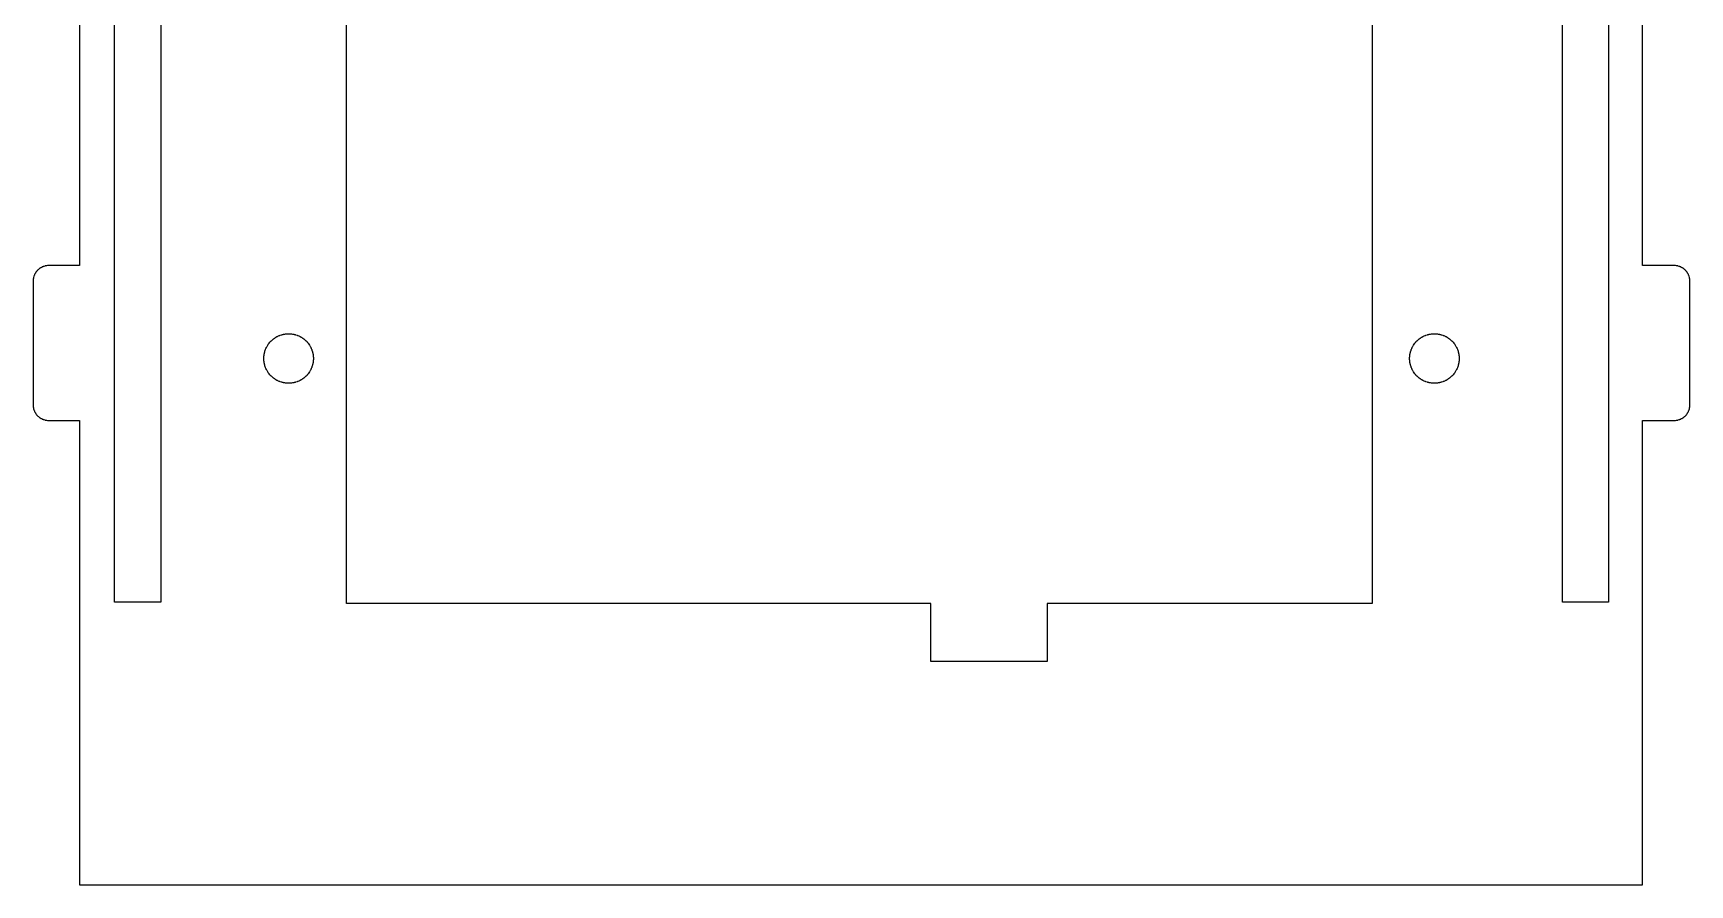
# Model space of a CAD drawing. Header units: metres. Extents: x -3 to 104, y 0 to 110.
# Drawn here: x -3 to 104, y 0 to 55 of the extents above; entities that cross this region are included whole.
import ezdxf

# ---------------------------------------------------------------- set-up
doc = ezdxf.new("R2010")
doc.units = ezdxf.units.M

msp = doc.modelspace()

# ---------------------------------------------------------------- linework, layer by layer
for p, q in [((2.25, 18.25), (2.25, 110)), ((5.25, 110), (5.25, 18.25)), ((17.2354, 18.168), (17.25, 110)), ((83.5, 110), (83.4854, 18.168)), ((95.7842, 18.25), (95.7842, 110)), ((98.75, 110.032), (98.75, 18.25)), ((0, 100), (0, 40)), ((100.95, 40), (100.95, 100)), ((-2.79883, 39.6016), (-2.80859, 39.5879)), ((-2.77734, 39.6289), (-2.79883, 39.6016)), ((-2.76562, 39.6426), (-2.77734, 39.6289)), ((-2.75488, 39.6562), (-2.76562, 39.6426)), ((-2.71973, 39.6943), (-2.75488, 39.6562)), ((-2.69434, 39.7197), (-2.71973, 39.6943)), ((-2.65625, 39.7549), (-2.69434, 39.7197)), ((-2.64258, 39.7656), (-2.65625, 39.7549)), ((-2.62891, 39.7773), (-2.64258, 39.7656)), ((-2.60156, 39.7988), (-2.62891, 39.7773)), ((-2.58789, 39.8086), (-2.60156, 39.7988)), ((-2.57324, 39.8193), (-2.58789, 39.8086)), ((-2.55957, 39.8291), (-2.57324, 39.8193)), ((-2.54492, 39.8389), (-2.55957, 39.8291)), ((-2.53027, 39.8477), (-2.54492, 39.8389)), ((-2.51465, 39.8574), (-2.53027, 39.8477)), ((-2.5, 39.8662), (-2.51465, 39.8574)), ((-2.48438, 39.875), (-2.5, 39.8662)), ((-2.46973, 39.8828), (-2.48438, 39.875)), ((-2.42285, 39.9062), (-2.46973, 39.8828)), ((-2.40625, 39.9131), (-2.42285, 39.9062)), ((-2.39062, 39.9209), (-2.40625, 39.9131)), ((-2.375, 39.9268), (-2.39062, 39.9209)), ((-2.3584, 39.9336), (-2.375, 39.9268)), ((-2.30859, 39.9512), (-2.3584, 39.9336)), ((-2.24219, 39.9707), (-2.30859, 39.9512)), ((-2.22461, 39.9746), (-2.24219, 39.9707)), ((-2.20801, 39.9785), (-2.22461, 39.9746)), ((-2.19043, 39.9814), (-2.20801, 39.9785)), ((-2.17383, 39.9844), (-2.19043, 39.9814)), ((-2.15625, 39.9873), (-2.17383, 39.9844)), ((-2.13965, 39.9902), (-2.15625, 39.9873)), ((-2.06934, 39.998), (-2.13965, 39.9902)), ((-2.05273, 39.999), (-2.06934, 39.998)), ((-2.03516, 39.999), (-2.05273, 39.999)), ((-2.01758, 40), (-2.03516, 39.999)), ((0, 40), (-2.01758, 40)), ((103.018, 40), (100.95, 40)), ((103.035, 39.999), (103.018, 40)), ((103.053, 39.999), (103.035, 39.999)), ((103.069, 39.998), (103.053, 39.999)), ((103.14, 39.9902), (103.069, 39.998)), ((103.156, 39.9873), (103.14, 39.9902)), ((103.174, 39.9844), (103.156, 39.9873)), ((103.19, 39.9814), (103.174, 39.9844)), ((103.208, 39.9785), (103.19, 39.9814)), ((103.225, 39.9746), (103.208, 39.9785)), ((103.242, 39.9707), (103.225, 39.9746)), ((103.309, 39.9512), (103.242, 39.9707)), ((103.358, 39.9336), (103.309, 39.9512)), ((103.375, 39.9268), (103.358, 39.9336)), ((103.391, 39.9209), (103.375, 39.9268)), ((103.406, 39.9131), (103.391, 39.9209)), ((103.423, 39.9062), (103.406, 39.9131)), ((103.47, 39.8828), (103.423, 39.9062)), ((103.484, 39.875), (103.47, 39.8828)), ((103.5, 39.8662), (103.484, 39.875)), ((103.515, 39.8574), (103.5, 39.8662)), ((103.53, 39.8477), (103.515, 39.8574)), ((103.545, 39.8389), (103.53, 39.8477)), ((103.56, 39.8291), (103.545, 39.8389)), ((103.573, 39.8193), (103.56, 39.8291)), ((103.588, 39.8086), (103.573, 39.8193)), ((103.602, 39.7988), (103.588, 39.8086)), ((103.629, 39.7773), (103.602, 39.7988)), ((103.643, 39.7656), (103.629, 39.7773)), ((103.656, 39.7549), (103.643, 39.7656)), ((103.694, 39.7197), (103.656, 39.7549)), ((103.72, 39.6943), (103.694, 39.7197)), ((103.755, 39.6562), (103.72, 39.6943)), ((103.766, 39.6426), (103.755, 39.6562)), ((103.777, 39.6289), (103.766, 39.6426)), ((103.799, 39.6016), (103.777, 39.6289)), ((103.809, 39.5879), (103.799, 39.6016)), ((-2.99902, 39.0352), (-3, 39.0176)), ((-3, 39.0176), (-3, 30.9824)), ((-2.99805, 39.0693), (-2.99902, 39.0527)), ((-2.99902, 39.0527), (-2.99902, 39.0352)), ((-2.99023, 39.1396), (-2.99805, 39.0693)), ((-2.9873, 39.1562), (-2.99023, 39.1396)), ((-2.98438, 39.1738), (-2.9873, 39.1562)), ((-2.98145, 39.1904), (-2.98438, 39.1738)), ((-2.97852, 39.208), (-2.98145, 39.1904)), ((-2.97461, 39.2246), (-2.97852, 39.208)), ((-2.9707, 39.2422), (-2.97461, 39.2246)), ((-2.95117, 39.3086), (-2.9707, 39.2422)), ((-2.93359, 39.3584), (-2.95117, 39.3086)), ((-2.92676, 39.375), (-2.93359, 39.3584)), ((-2.9209, 39.3906), (-2.92676, 39.375)), ((-2.91309, 39.4062), (-2.9209, 39.3906)), ((-2.90625, 39.4229), (-2.91309, 39.4062)), ((-2.88281, 39.4697), (-2.90625, 39.4229)), ((-2.875, 39.4844), (-2.88281, 39.4697)), ((-2.86621, 39.5), (-2.875, 39.4844)), ((-2.85742, 39.5146), (-2.86621, 39.5)), ((-2.84766, 39.5303), (-2.85742, 39.5146)), ((-2.83887, 39.5449), (-2.84766, 39.5303)), ((-2.8291, 39.5596), (-2.83887, 39.5449)), ((-2.81934, 39.5732), (-2.8291, 39.5596)), ((-2.80859, 39.5879), (-2.81934, 39.5732)), ((103.819, 39.5732), (103.809, 39.5879)), ((103.829, 39.5596), (103.819, 39.5732)), ((103.839, 39.5449), (103.829, 39.5596)), ((103.848, 39.5303), (103.839, 39.5449)), ((103.857, 39.5146), (103.848, 39.5303)), ((103.866, 39.5), (103.857, 39.5146)), ((103.875, 39.4844), (103.866, 39.5)), ((103.883, 39.4697), (103.875, 39.4844)), ((103.906, 39.4229), (103.883, 39.4697)), ((103.913, 39.4062), (103.906, 39.4229)), ((103.921, 39.3906), (103.913, 39.4062)), ((103.927, 39.375), (103.921, 39.3906)), ((103.934, 39.3584), (103.927, 39.375)), ((103.951, 39.3086), (103.934, 39.3584)), ((103.971, 39.2422), (103.951, 39.3086)), ((103.975, 39.2246), (103.971, 39.2422)), ((103.979, 39.208), (103.975, 39.2246)), ((103.981, 39.1904), (103.979, 39.208)), ((103.984, 39.1738), (103.981, 39.1904)), ((103.987, 39.1562), (103.984, 39.1738)), ((103.99, 39.1396), (103.987, 39.1562)), ((103.998, 39.0693), (103.99, 39.1396)), ((103.999, 39.0527), (103.998, 39.0693)), ((103.999, 39.0352), (103.999, 39.0527)), ((104, 39.0176), (103.999, 39.0352)), ((104, 30.9824), (104, 39.0176)), ((12.5146, 35.2607), (12.582, 35.3105)), ((12.582, 35.3105), (12.6289, 35.3418)), ((12.6289, 35.3418), (12.6758, 35.3711)), ((12.6758, 35.3711), (12.7002, 35.3857)), ((12.7002, 35.3857), (12.749, 35.4131)), ((12.749, 35.4131), (12.7734, 35.4258)), ((12.7734, 35.4258), (12.7988, 35.4385)), ((12.7988, 35.4385), (12.8496, 35.4619)), ((12.8496, 35.4619), (12.9004, 35.4834)), ((12.9004, 35.4834), (12.9268, 35.4941)), ((12.9268, 35.4941), (12.9531, 35.5039)), ((12.9531, 35.5039), (13.0322, 35.5303)), ((13.0322, 35.5303), (13.0586, 35.5381)), ((13.0586, 35.5381), (13.0859, 35.5459)), ((13.0859, 35.5459), (13.1133, 35.5527)), ((13.1133, 35.5527), (13.1396, 35.5586)), ((13.1396, 35.5586), (13.167, 35.5654)), ((13.167, 35.5654), (13.1943, 35.5703)), ((13.1943, 35.5703), (13.2217, 35.5762)), ((13.2217, 35.5762), (13.25, 35.5801)), ((13.25, 35.5801), (13.3047, 35.5879)), ((13.3047, 35.5879), (13.333, 35.5908)), ((13.333, 35.5908), (13.3604, 35.5938)), ((13.3604, 35.5938), (13.3887, 35.5957)), ((13.3887, 35.5957), (13.416, 35.5977)), ((13.416, 35.5977), (13.4717, 35.5996)), ((13.4717, 35.5996), (13.5283, 35.5996)), ((13.5283, 35.5996), (13.584, 35.5977)), ((13.584, 35.5977), (13.6113, 35.5957)), ((13.6113, 35.5957), (13.6396, 35.5938)), ((13.6396, 35.5938), (13.667, 35.5908)), ((13.667, 35.5908), (13.6953, 35.5879)), ((13.6953, 35.5879), (13.75, 35.5801)), ((13.75, 35.5801), (13.7783, 35.5762)), ((13.7783, 35.5762), (13.8057, 35.5703)), ((13.8057, 35.5703), (13.833, 35.5654)), ((13.833, 35.5654), (13.8604, 35.5586)), ((13.8604, 35.5586), (13.8867, 35.5527)), ((13.8867, 35.5527), (13.9141, 35.5459)), ((13.9141, 35.5459), (13.9414, 35.5381)), ((13.9414, 35.5381), (13.9678, 35.5303)), ((13.9678, 35.5303), (14.0469, 35.5039)), ((14.0469, 35.5039), (14.0732, 35.4941)), ((14.0732, 35.4941), (14.0996, 35.4834)), ((14.0996, 35.4834), (14.1504, 35.4619)), ((14.1504, 35.4619), (14.2012, 35.4385)), ((14.2012, 35.4385), (14.2266, 35.4258)), ((14.2266, 35.4258), (14.251, 35.4131)), ((14.251, 35.4131), (14.2998, 35.3857)), ((14.2998, 35.3857), (14.3242, 35.3711)), ((14.3242, 35.3711), (14.3711, 35.3418)), ((14.3711, 35.3418), (14.418, 35.3105)), ((14.418, 35.3105), (14.4854, 35.2607)), ((86.5146, 35.2607), (86.582, 35.3105)), ((86.582, 35.3105), (86.6289, 35.3418)), ((86.6289, 35.3418), (86.6758, 35.3711)), ((86.6758, 35.3711), (86.7002, 35.3857)), ((86.7002, 35.3857), (86.749, 35.4131)), ((86.749, 35.4131), (86.7734, 35.4258)), ((86.7734, 35.4258), (86.7988, 35.4385)), ((86.7988, 35.4385), (86.8496, 35.4619)), ((86.8496, 35.4619), (86.9004, 35.4834)), ((86.9004, 35.4834), (86.9268, 35.4941)), ((86.9268, 35.4941), (86.9531, 35.5039)), ((86.9531, 35.5039), (87.0322, 35.5303)), ((87.0322, 35.5303), (87.0586, 35.5381)), ((87.0586, 35.5381), (87.0859, 35.5459)), ((87.0859, 35.5459), (87.1133, 35.5527)), ((87.1133, 35.5527), (87.1396, 35.5586)), ((87.1396, 35.5586), (87.167, 35.5654)), ((87.167, 35.5654), (87.1943, 35.5703)), ((87.1943, 35.5703), (87.2217, 35.5762)), ((87.2217, 35.5762), (87.25, 35.5801)), ((87.25, 35.5801), (87.3047, 35.5879)), ((87.3047, 35.5879), (87.333, 35.5908)), ((87.333, 35.5908), (87.3604, 35.5938)), ((87.3604, 35.5938), (87.3887, 35.5957)), ((87.3887, 35.5957), (87.416, 35.5977)), ((87.416, 35.5977), (87.4717, 35.5996)), ((87.4717, 35.5996), (87.5283, 35.5996)), ((87.5283, 35.5996), (87.584, 35.5977)), ((87.584, 35.5977), (87.6113, 35.5957)), ((87.6113, 35.5957), (87.6396, 35.5938)), ((87.6396, 35.5938), (87.667, 35.5908)), ((87.667, 35.5908), (87.6953, 35.5879)), ((87.6953, 35.5879), (87.75, 35.5801)), ((87.75, 35.5801), (87.7783, 35.5762)), ((87.7783, 35.5762), (87.8057, 35.5703)), ((87.8057, 35.5703), (87.833, 35.5654)), ((87.833, 35.5654), (87.8604, 35.5586)), ((87.8604, 35.5586), (87.8867, 35.5527)), ((87.8867, 35.5527), (87.9141, 35.5459)), ((87.9141, 35.5459), (87.9414, 35.5381)), ((87.9414, 35.5381), (87.9678, 35.5303)), ((87.9678, 35.5303), (88.0469, 35.5039)), ((88.0469, 35.5039), (88.0732, 35.4941)), ((88.0732, 35.4941), (88.0996, 35.4834)), ((88.0996, 35.4834), (88.1504, 35.4619)), ((88.1504, 35.4619), (88.2012, 35.4385)), ((88.2012, 35.4385), (88.2266, 35.4258)), ((88.2266, 35.4258), (88.251, 35.4131)), ((88.251, 35.4131), (88.2998, 35.3857)), ((88.2998, 35.3857), (88.3242, 35.3711)), ((88.3242, 35.3711), (88.3711, 35.3418)), ((88.3711, 35.3418), (88.418, 35.3105)), ((88.418, 35.3105), (88.4854, 35.2607)), ((11.9121, 34.1953), (11.9199, 34.25)), ((11.9199, 34.25), (11.9238, 34.2783)), ((11.9238, 34.2783), (11.9297, 34.3057)), ((11.9297, 34.3057), (11.9346, 34.333)), ((11.9346, 34.333), (11.9414, 34.3604)), ((11.9414, 34.3604), (11.9473, 34.3867)), ((11.9473, 34.3867), (11.9541, 34.4141)), ((11.9541, 34.4141), (11.9619, 34.4414)), ((11.9619, 34.4414), (11.9697, 34.4678)), ((11.9697, 34.4678), (11.9961, 34.5469)), ((11.9961, 34.5469), (12.0059, 34.5732)), ((12.0059, 34.5732), (12.0166, 34.5996)), ((12.0166, 34.5996), (12.0381, 34.6504)), ((12.0381, 34.6504), (12.0615, 34.7012)), ((12.0615, 34.7012), (12.0742, 34.7266)), ((12.0742, 34.7266), (12.0869, 34.751)), ((12.0869, 34.751), (12.1143, 34.7998)), ((12.1143, 34.7998), (12.1289, 34.8242)), ((12.1289, 34.8242), (12.1582, 34.8711)), ((12.1582, 34.8711), (12.1895, 34.918)), ((12.1895, 34.918), (12.2393, 34.9854)), ((12.2393, 34.9854), (12.292, 35.0498)), ((12.292, 35.0498), (12.3105, 35.0703)), ((12.3105, 35.0703), (12.3301, 35.0908)), ((12.3301, 35.0908), (12.3486, 35.1113)), ((12.3486, 35.1113), (12.3682, 35.1318)), ((12.3682, 35.1318), (12.3887, 35.1514)), ((12.3887, 35.1514), (12.4092, 35.1699)), ((12.4092, 35.1699), (12.4297, 35.1895)), ((12.4297, 35.1895), (12.4502, 35.208)), ((12.4502, 35.208), (12.5146, 35.2607)), ((14.4854, 35.2607), (14.5498, 35.208)), ((14.5498, 35.208), (14.5703, 35.1895)), ((14.5703, 35.1895), (14.5908, 35.1699)), ((14.5908, 35.1699), (14.6113, 35.1514)), ((14.6113, 35.1514), (14.6318, 35.1318)), ((14.6318, 35.1318), (14.6514, 35.1113)), ((14.6514, 35.1113), (14.6699, 35.0908)), ((14.6699, 35.0908), (14.6895, 35.0703)), ((14.6895, 35.0703), (14.708, 35.0498)), ((14.708, 35.0498), (14.7607, 34.9854)), ((14.7607, 34.9854), (14.8105, 34.918)), ((14.8105, 34.918), (14.8418, 34.8711)), ((14.8418, 34.8711), (14.8711, 34.8242)), ((14.8711, 34.8242), (14.8857, 34.7998)), ((14.8857, 34.7998), (14.9131, 34.751)), ((14.9131, 34.751), (14.9258, 34.7266)), ((14.9258, 34.7266), (14.9385, 34.7012)), ((14.9385, 34.7012), (14.9619, 34.6504)), ((14.9619, 34.6504), (14.9834, 34.5996)), ((14.9834, 34.5996), (14.9941, 34.5732)), ((14.9941, 34.5732), (15.0039, 34.5469)), ((15.0039, 34.5469), (15.0303, 34.4678)), ((15.0303, 34.4678), (15.0381, 34.4414)), ((15.0381, 34.4414), (15.0459, 34.4141)), ((15.0459, 34.4141), (15.0527, 34.3867)), ((15.0527, 34.3867), (15.0586, 34.3604)), ((15.0586, 34.3604), (15.0654, 34.333)), ((15.0654, 34.333), (15.0703, 34.3057)), ((15.0703, 34.3057), (15.0762, 34.2783)), ((15.0762, 34.2783), (15.0801, 34.25)), ((15.0801, 34.25), (15.0879, 34.1953)), ((85.9121, 34.1953), (85.9199, 34.25)), ((85.9199, 34.25), (85.9238, 34.2783)), ((85.9238, 34.2783), (85.9297, 34.3057)), ((85.9297, 34.3057), (85.9346, 34.333)), ((85.9346, 34.333), (85.9414, 34.3604)), ((85.9414, 34.3604), (85.9473, 34.3867)), ((85.9473, 34.3867), (85.9541, 34.4141)), ((85.9541, 34.4141), (85.9619, 34.4414)), ((85.9619, 34.4414), (85.9697, 34.4678)), ((85.9697, 34.4678), (85.9961, 34.5469)), ((85.9961, 34.5469), (86.0059, 34.5732)), ((86.0059, 34.5732), (86.0166, 34.5996)), ((86.0166, 34.5996), (86.0381, 34.6504)), ((86.0381, 34.6504), (86.0615, 34.7012)), ((86.0615, 34.7012), (86.0742, 34.7266)), ((86.0742, 34.7266), (86.0869, 34.751)), ((86.0869, 34.751), (86.1143, 34.7998)), ((86.1143, 34.7998), (86.1289, 34.8242)), ((86.1289, 34.8242), (86.1582, 34.8711)), ((86.1582, 34.8711), (86.1895, 34.918)), ((86.1895, 34.918), (86.2393, 34.9854)), ((86.2393, 34.9854), (86.292, 35.0498)), ((86.292, 35.0498), (86.3105, 35.0703)), ((86.3105, 35.0703), (86.3301, 35.0908)), ((86.3301, 35.0908), (86.3486, 35.1113)), ((86.3486, 35.1113), (86.3682, 35.1318)), ((86.3682, 35.1318), (86.3887, 35.1514)), ((86.3887, 35.1514), (86.4092, 35.1699)), ((86.4092, 35.1699), (86.4297, 35.1895)), ((86.4297, 35.1895), (86.4502, 35.208)), ((86.4502, 35.208), (86.5146, 35.2607)), ((88.4854, 35.2607), (88.5498, 35.208)), ((88.5498, 35.208), (88.5703, 35.1895)), ((88.5703, 35.1895), (88.5908, 35.1699)), ((88.5908, 35.1699), (88.6113, 35.1514)), ((88.6113, 35.1514), (88.6318, 35.1318)), ((88.6318, 35.1318), (88.6514, 35.1113)), ((88.6514, 35.1113), (88.6699, 35.0908)), ((88.6699, 35.0908), (88.6895, 35.0703)), ((88.6895, 35.0703), (88.708, 35.0498)), ((88.708, 35.0498), (88.7607, 34.9854)), ((88.7607, 34.9854), (88.8105, 34.918)), ((88.8105, 34.918), (88.8418, 34.8711)), ((88.8418, 34.8711), (88.8711, 34.8242)), ((88.8711, 34.8242), (88.8857, 34.7998)), ((88.8857, 34.7998), (88.9131, 34.751)), ((88.9131, 34.751), (88.9258, 34.7266)), ((88.9258, 34.7266), (88.9385, 34.7012)), ((88.9385, 34.7012), (88.9619, 34.6504)), ((88.9619, 34.6504), (88.9834, 34.5996)), ((88.9834, 34.5996), (88.9941, 34.5732)), ((88.9941, 34.5732), (89.0039, 34.5469)), ((89.0039, 34.5469), (89.0303, 34.4678)), ((89.0303, 34.4678), (89.0381, 34.4414)), ((89.0381, 34.4414), (89.0459, 34.4141)), ((89.0459, 34.4141), (89.0527, 34.3867)), ((89.0527, 34.3867), (89.0586, 34.3604)), ((89.0586, 34.3604), (89.0654, 34.333)), ((89.0654, 34.333), (89.0703, 34.3057)), ((89.0703, 34.3057), (89.0762, 34.2783)), ((89.0762, 34.2783), (89.0801, 34.25)), ((89.0801, 34.25), (89.0879, 34.1953)), ((11.9004, 34.0283), (11.9023, 34.084)), ((11.9004, 33.9717), (11.9004, 34.0283)), ((11.9023, 33.916), (11.9004, 33.9717)), ((11.9023, 34.084), (11.9043, 34.1113)), ((11.9043, 33.8887), (11.9023, 33.916)), ((11.9043, 34.1113), (11.9062, 34.1396)), ((11.9062, 33.8604), (11.9043, 33.8887)), ((11.9062, 34.1396), (11.9092, 34.167)), ((11.9092, 33.833), (11.9062, 33.8604)), ((11.9092, 34.167), (11.9121, 34.1953)), ((11.9121, 33.8047), (11.9092, 33.833)), ((11.9199, 33.75), (11.9121, 33.8047)), ((11.9238, 33.7217), (11.9199, 33.75)), ((11.9297, 33.6943), (11.9238, 33.7217)), ((11.9346, 33.667), (11.9297, 33.6943)), ((11.9414, 33.6396), (11.9346, 33.667)), ((11.9473, 33.6133), (11.9414, 33.6396)), ((11.9541, 33.5859), (11.9473, 33.6133)), ((11.9619, 33.5586), (11.9541, 33.5859)), ((11.9697, 33.5322), (11.9619, 33.5586)), ((11.9961, 33.4531), (11.9697, 33.5322)), ((12.0059, 33.4268), (11.9961, 33.4531)), ((12.0166, 33.4004), (12.0059, 33.4268)), ((12.0381, 33.3496), (12.0166, 33.4004)), ((12.0615, 33.2988), (12.0381, 33.3496)), ((12.0742, 33.2734), (12.0615, 33.2988)), ((12.0869, 33.249), (12.0742, 33.2734)), ((12.1143, 33.2002), (12.0869, 33.249)), ((12.1289, 33.1758), (12.1143, 33.2002)), ((12.1582, 33.1289), (12.1289, 33.1758)), ((14.8711, 33.1758), (14.8418, 33.1289)), ((14.8857, 33.2002), (14.8711, 33.1758)), ((14.9131, 33.249), (14.8857, 33.2002)), ((14.9258, 33.2734), (14.9131, 33.249)), ((14.9385, 33.2988), (14.9258, 33.2734)), ((14.9619, 33.3496), (14.9385, 33.2988)), ((14.9834, 33.4004), (14.9619, 33.3496)), ((14.9941, 33.4268), (14.9834, 33.4004)), ((15.0039, 33.4531), (14.9941, 33.4268)), ((15.0303, 33.5322), (15.0039, 33.4531)), ((15.0381, 33.5586), (15.0303, 33.5322)), ((15.0459, 33.5859), (15.0381, 33.5586)), ((15.0527, 33.6133), (15.0459, 33.5859)), ((15.0586, 33.6396), (15.0527, 33.6133)), ((15.0654, 33.667), (15.0586, 33.6396)), ((15.0703, 33.6943), (15.0654, 33.667)), ((15.0762, 33.7217), (15.0703, 33.6943)), ((15.0801, 33.75), (15.0762, 33.7217)), ((15.0879, 33.8047), (15.0801, 33.75)), ((15.0879, 34.1953), (15.0908, 34.167)), ((15.0908, 33.833), (15.0879, 33.8047)), ((15.0908, 34.167), (15.0938, 34.1396)), ((15.0938, 33.8604), (15.0908, 33.833)), ((15.0938, 34.1396), (15.0957, 34.1113)), ((15.0957, 33.8887), (15.0938, 33.8604)), ((15.0957, 34.1113), (15.0977, 34.084)), ((15.0977, 33.916), (15.0957, 33.8887)), ((15.0977, 34.084), (15.0996, 34.0283)), ((15.0996, 33.9717), (15.0977, 33.916)), ((15.0996, 34.0283), (15.0996, 33.9717)), ((85.9004, 34.0283), (85.9023, 34.084)), ((85.9004, 33.9717), (85.9004, 34.0283)), ((85.9023, 33.916), (85.9004, 33.9717)), ((85.9023, 34.084), (85.9043, 34.1113)), ((85.9043, 33.8887), (85.9023, 33.916)), ((85.9043, 34.1113), (85.9062, 34.1396)), ((85.9062, 33.8604), (85.9043, 33.8887)), ((85.9062, 34.1396), (85.9092, 34.167)), ((85.9092, 33.833), (85.9062, 33.8604)), ((85.9092, 34.167), (85.9121, 34.1953)), ((85.9121, 33.8047), (85.9092, 33.833)), ((85.9199, 33.75), (85.9121, 33.8047)), ((85.9238, 33.7217), (85.9199, 33.75)), ((85.9297, 33.6943), (85.9238, 33.7217)), ((85.9346, 33.667), (85.9297, 33.6943)), ((85.9414, 33.6396), (85.9346, 33.667)), ((85.9473, 33.6133), (85.9414, 33.6396)), ((85.9541, 33.5859), (85.9473, 33.6133)), ((85.9619, 33.5586), (85.9541, 33.5859)), ((85.9697, 33.5322), (85.9619, 33.5586)), ((85.9961, 33.4531), (85.9697, 33.5322)), ((86.0059, 33.4268), (85.9961, 33.4531)), ((86.0166, 33.4004), (86.0059, 33.4268)), ((86.0381, 33.3496), (86.0166, 33.4004)), ((86.0615, 33.2988), (86.0381, 33.3496)), ((86.0742, 33.2734), (86.0615, 33.2988)), ((86.0869, 33.249), (86.0742, 33.2734)), ((86.1143, 33.2002), (86.0869, 33.249)), ((86.1289, 33.1758), (86.1143, 33.2002)), ((86.1582, 33.1289), (86.1289, 33.1758)), ((88.8711, 33.1758), (88.8418, 33.1289)), ((88.8857, 33.2002), (88.8711, 33.1758)), ((88.9131, 33.249), (88.8857, 33.2002)), ((88.9258, 33.2734), (88.9131, 33.249)), ((88.9385, 33.2988), (88.9258, 33.2734)), ((88.9619, 33.3496), (88.9385, 33.2988)), ((88.9834, 33.4004), (88.9619, 33.3496)), ((88.9941, 33.4268), (88.9834, 33.4004)), ((89.0039, 33.4531), (88.9941, 33.4268)), ((89.0303, 33.5322), (89.0039, 33.4531)), ((89.0381, 33.5586), (89.0303, 33.5322)), ((89.0459, 33.5859), (89.0381, 33.5586)), ((89.0527, 33.6133), (89.0459, 33.5859)), ((89.0586, 33.6396), (89.0527, 33.6133)), ((89.0654, 33.667), (89.0586, 33.6396)), ((89.0703, 33.6943), (89.0654, 33.667)), ((89.0762, 33.7217), (89.0703, 33.6943)), ((89.0801, 33.75), (89.0762, 33.7217)), ((89.0879, 33.8047), (89.0801, 33.75)), ((89.0879, 34.1953), (89.0908, 34.167)), ((89.0908, 33.833), (89.0879, 33.8047)), ((89.0908, 34.167), (89.0938, 34.1396)), ((89.0938, 33.8604), (89.0908, 33.833)), ((89.0938, 34.1396), (89.0957, 34.1113)), ((89.0957, 33.8887), (89.0938, 33.8604)), ((89.0957, 34.1113), (89.0977, 34.084)), ((89.0977, 33.916), (89.0957, 33.8887)), ((89.0977, 34.084), (89.0996, 34.0283)), ((89.0996, 33.9717), (89.0977, 33.916)), ((89.0996, 34.0283), (89.0996, 33.9717)), ((12.1895, 33.082), (12.1582, 33.1289)), ((12.2393, 33.0146), (12.1895, 33.082)), ((12.292, 32.9502), (12.2393, 33.0146)), ((12.3105, 32.9297), (12.292, 32.9502)), ((12.3301, 32.9092), (12.3105, 32.9297)), ((12.3486, 32.8887), (12.3301, 32.9092)), ((12.3682, 32.8682), (12.3486, 32.8887)), ((12.3887, 32.8486), (12.3682, 32.8682)), ((12.4092, 32.8301), (12.3887, 32.8486)), ((12.4297, 32.8105), (12.4092, 32.8301)), ((12.4502, 32.792), (12.4297, 32.8105)), ((12.5146, 32.7393), (12.4502, 32.792)), ((12.582, 32.6895), (12.5146, 32.7393)), ((12.6289, 32.6582), (12.582, 32.6895)), ((12.6758, 32.6289), (12.6289, 32.6582)), ((12.7002, 32.6143), (12.6758, 32.6289)), ((12.749, 32.5869), (12.7002, 32.6143)), ((12.7734, 32.5742), (12.749, 32.5869)), ((12.7988, 32.5615), (12.7734, 32.5742)), ((12.8496, 32.5381), (12.7988, 32.5615)), ((12.9004, 32.5166), (12.8496, 32.5381)), ((12.9268, 32.5059), (12.9004, 32.5166)), ((12.9531, 32.4961), (12.9268, 32.5059)), ((13.0322, 32.4697), (12.9531, 32.4961)), ((13.0586, 32.4619), (13.0322, 32.4697)), ((13.0859, 32.4541), (13.0586, 32.4619)), ((13.1133, 32.4473), (13.0859, 32.4541)), ((13.1396, 32.4414), (13.1133, 32.4473)), ((13.167, 32.4346), (13.1396, 32.4414)), ((13.1943, 32.4297), (13.167, 32.4346)), ((13.2217, 32.4238), (13.1943, 32.4297)), ((13.25, 32.4199), (13.2217, 32.4238)), ((13.3047, 32.4121), (13.25, 32.4199)), ((13.333, 32.4092), (13.3047, 32.4121)), ((13.3604, 32.4062), (13.333, 32.4092)), ((13.3887, 32.4043), (13.3604, 32.4062)), ((13.416, 32.4023), (13.3887, 32.4043)), ((13.4717, 32.4004), (13.416, 32.4023)), ((13.5283, 32.4004), (13.4717, 32.4004)), ((13.584, 32.4023), (13.5283, 32.4004)), ((13.6113, 32.4043), (13.584, 32.4023)), ((13.6396, 32.4062), (13.6113, 32.4043)), ((13.667, 32.4092), (13.6396, 32.4062)), ((13.6953, 32.4121), (13.667, 32.4092)), ((13.75, 32.4199), (13.6953, 32.4121)), ((13.7783, 32.4238), (13.75, 32.4199)), ((13.8057, 32.4297), (13.7783, 32.4238)), ((13.833, 32.4346), (13.8057, 32.4297)), ((13.8604, 32.4414), (13.833, 32.4346)), ((13.8867, 32.4473), (13.8604, 32.4414)), ((13.9141, 32.4541), (13.8867, 32.4473)), ((13.9414, 32.4619), (13.9141, 32.4541)), ((13.9678, 32.4697), (13.9414, 32.4619)), ((14.0469, 32.4961), (13.9678, 32.4697)), ((14.0732, 32.5059), (14.0469, 32.4961)), ((14.0996, 32.5166), (14.0732, 32.5059)), ((14.1504, 32.5381), (14.0996, 32.5166)), ((14.2012, 32.5615), (14.1504, 32.5381)), ((14.2266, 32.5742), (14.2012, 32.5615)), ((14.251, 32.5869), (14.2266, 32.5742)), ((14.2998, 32.6143), (14.251, 32.5869)), ((14.3242, 32.6289), (14.2998, 32.6143)), ((14.3711, 32.6582), (14.3242, 32.6289)), ((14.418, 32.6895), (14.3711, 32.6582)), ((14.4854, 32.7393), (14.418, 32.6895)), ((14.5498, 32.792), (14.4854, 32.7393)), ((14.5703, 32.8105), (14.5498, 32.792)), ((14.5908, 32.8301), (14.5703, 32.8105)), ((14.6113, 32.8486), (14.5908, 32.8301)), ((14.6318, 32.8682), (14.6113, 32.8486)), ((14.6514, 32.8887), (14.6318, 32.8682)), ((14.6699, 32.9092), (14.6514, 32.8887)), ((14.6895, 32.9297), (14.6699, 32.9092)), ((14.708, 32.9502), (14.6895, 32.9297)), ((14.7607, 33.0146), (14.708, 32.9502)), ((14.8105, 33.082), (14.7607, 33.0146)), ((14.8418, 33.1289), (14.8105, 33.082)), ((86.1895, 33.082), (86.1582, 33.1289)), ((86.2393, 33.0146), (86.1895, 33.082)), ((86.292, 32.9502), (86.2393, 33.0146)), ((86.3105, 32.9297), (86.292, 32.9502)), ((86.3301, 32.9092), (86.3105, 32.9297)), ((86.3486, 32.8887), (86.3301, 32.9092)), ((86.3682, 32.8682), (86.3486, 32.8887)), ((86.3887, 32.8486), (86.3682, 32.8682)), ((86.4092, 32.8301), (86.3887, 32.8486)), ((86.4297, 32.8105), (86.4092, 32.8301)), ((86.4502, 32.792), (86.4297, 32.8105)), ((86.5146, 32.7393), (86.4502, 32.792)), ((86.582, 32.6895), (86.5146, 32.7393)), ((86.6289, 32.6582), (86.582, 32.6895)), ((86.6758, 32.6289), (86.6289, 32.6582)), ((86.7002, 32.6143), (86.6758, 32.6289)), ((86.749, 32.5869), (86.7002, 32.6143)), ((86.7734, 32.5742), (86.749, 32.5869)), ((86.7988, 32.5615), (86.7734, 32.5742)), ((86.8496, 32.5381), (86.7988, 32.5615)), ((86.9004, 32.5166), (86.8496, 32.5381)), ((86.9268, 32.5059), (86.9004, 32.5166)), ((86.9531, 32.4961), (86.9268, 32.5059)), ((87.0322, 32.4697), (86.9531, 32.4961)), ((87.0586, 32.4619), (87.0322, 32.4697)), ((87.0859, 32.4541), (87.0586, 32.4619)), ((87.1133, 32.4473), (87.0859, 32.4541)), ((87.1396, 32.4414), (87.1133, 32.4473)), ((87.167, 32.4346), (87.1396, 32.4414)), ((87.1943, 32.4297), (87.167, 32.4346)), ((87.2217, 32.4238), (87.1943, 32.4297)), ((87.25, 32.4199), (87.2217, 32.4238)), ((87.3047, 32.4121), (87.25, 32.4199)), ((87.333, 32.4092), (87.3047, 32.4121)), ((87.3604, 32.4062), (87.333, 32.4092)), ((87.3887, 32.4043), (87.3604, 32.4062)), ((87.416, 32.4023), (87.3887, 32.4043)), ((87.4717, 32.4004), (87.416, 32.4023)), ((87.5283, 32.4004), (87.4717, 32.4004)), ((87.584, 32.4023), (87.5283, 32.4004)), ((87.6113, 32.4043), (87.584, 32.4023)), ((87.6396, 32.4062), (87.6113, 32.4043)), ((87.667, 32.4092), (87.6396, 32.4062)), ((87.6953, 32.4121), (87.667, 32.4092)), ((87.75, 32.4199), (87.6953, 32.4121)), ((87.7783, 32.4238), (87.75, 32.4199)), ((87.8057, 32.4297), (87.7783, 32.4238)), ((87.833, 32.4346), (87.8057, 32.4297)), ((87.8604, 32.4414), (87.833, 32.4346)), ((87.8867, 32.4473), (87.8604, 32.4414)), ((87.9141, 32.4541), (87.8867, 32.4473)), ((87.9414, 32.4619), (87.9141, 32.4541)), ((87.9678, 32.4697), (87.9414, 32.4619)), ((88.0469, 32.4961), (87.9678, 32.4697)), ((88.0732, 32.5059), (88.0469, 32.4961)), ((88.0996, 32.5166), (88.0732, 32.5059)), ((88.1504, 32.5381), (88.0996, 32.5166)), ((88.2012, 32.5615), (88.1504, 32.5381)), ((88.2266, 32.5742), (88.2012, 32.5615)), ((88.251, 32.5869), (88.2266, 32.5742)), ((88.2998, 32.6143), (88.251, 32.5869)), ((88.3242, 32.6289), (88.2998, 32.6143)), ((88.3711, 32.6582), (88.3242, 32.6289)), ((88.418, 32.6895), (88.3711, 32.6582)), ((88.4854, 32.7393), (88.418, 32.6895)), ((88.5498, 32.792), (88.4854, 32.7393)), ((88.5703, 32.8105), (88.5498, 32.792)), ((88.5908, 32.8301), (88.5703, 32.8105)), ((88.6113, 32.8486), (88.5908, 32.8301)), ((88.6318, 32.8682), (88.6113, 32.8486)), ((88.6514, 32.8887), (88.6318, 32.8682)), ((88.6699, 32.9092), (88.6514, 32.8887)), ((88.6895, 32.9297), (88.6699, 32.9092)), ((88.708, 32.9502), (88.6895, 32.9297)), ((88.7607, 33.0146), (88.708, 32.9502)), ((88.8105, 33.082), (88.7607, 33.0146)), ((88.8418, 33.1289), (88.8105, 33.082)), ((-3, 30.9824), (-2.99902, 30.9648)), ((-2.99902, 30.9648), (-2.99902, 30.9473)), ((-2.99902, 30.9473), (-2.99805, 30.9307)), ((-2.99805, 30.9307), (-2.99023, 30.8604)), ((-2.99023, 30.8604), (-2.9873, 30.8438)), ((-2.9873, 30.8438), (-2.98438, 30.8262)), ((-2.98438, 30.8262), (-2.98145, 30.8096)), ((-2.98145, 30.8096), (-2.97852, 30.792)), ((-2.97852, 30.792), (-2.97461, 30.7754)), ((-2.97461, 30.7754), (-2.9707, 30.7578)), ((-2.9707, 30.7578), (-2.95117, 30.6914)), ((-2.95117, 30.6914), (-2.93359, 30.6416)), ((-2.93359, 30.6416), (-2.92676, 30.625)), ((-2.92676, 30.625), (-2.9209, 30.6094)), ((-2.9209, 30.6094), (-2.91309, 30.5938)), ((-2.91309, 30.5938), (-2.90625, 30.5771)), ((-2.90625, 30.5771), (-2.88281, 30.5303)), ((-2.88281, 30.5303), (-2.875, 30.5156)), ((-2.875, 30.5156), (-2.86621, 30.5)), ((-2.86621, 30.5), (-2.85742, 30.4854)), ((-2.85742, 30.4854), (-2.84766, 30.4697)), ((-2.84766, 30.4697), (-2.83887, 30.4551)), ((-2.83887, 30.4551), (-2.8291, 30.4404)), ((-2.8291, 30.4404), (-2.81934, 30.4268)), ((-2.81934, 30.4268), (-2.80859, 30.4121)), ((-2.80859, 30.4121), (-2.79883, 30.3984)), ((-2.79883, 30.3984), (-2.77734, 30.3711)), ((-2.77734, 30.3711), (-2.76562, 30.3574)), ((-2.76562, 30.3574), (-2.75488, 30.3438)), ((-2.75488, 30.3438), (-2.71973, 30.3057)), ((-2.71973, 30.3057), (-2.69434, 30.2803)), ((-2.69434, 30.2803), (-2.65625, 30.2451)), ((-2.65625, 30.2451), (-2.64258, 30.2344)), ((-2.64258, 30.2344), (-2.62891, 30.2227)), ((-2.62891, 30.2227), (-2.60156, 30.2012)), ((-2.60156, 30.2012), (-2.58789, 30.1914)), ((-2.58789, 30.1914), (-2.57324, 30.1807)), ((-2.57324, 30.1807), (-2.55957, 30.1709)), ((-2.55957, 30.1709), (-2.54492, 30.1611)), ((-2.54492, 30.1611), (-2.53027, 30.1523)), ((-2.53027, 30.1523), (-2.51465, 30.1426)), ((-2.51465, 30.1426), (-2.5, 30.1338)), ((-2.5, 30.1338), (-2.48438, 30.125)), ((-2.48438, 30.125), (-2.46973, 30.1172)), ((-2.46973, 30.1172), (-2.42285, 30.0938)), ((-2.42285, 30.0938), (-2.40625, 30.0869)), ((-2.40625, 30.0869), (-2.39062, 30.0791)), ((-2.39062, 30.0791), (-2.375, 30.0732)), ((-2.375, 30.0732), (-2.3584, 30.0664)), ((-2.3584, 30.0664), (-2.30859, 30.0488)), ((-2.30859, 30.0488), (-2.24219, 30.0293)), ((-2.24219, 30.0293), (-2.22461, 30.0254)), ((-2.22461, 30.0254), (-2.20801, 30.0215)), ((-2.20801, 30.0215), (-2.19043, 30.0186)), ((-2.19043, 30.0186), (-2.17383, 30.0156)), ((-2.17383, 30.0156), (-2.15625, 30.0127)), ((-2.15625, 30.0127), (-2.13965, 30.0098)), ((-2.13965, 30.0098), (-2.06934, 30.002)), ((-2.06934, 30.002), (-2.05273, 30.001)), ((-2.05273, 30.001), (-2.03516, 30.001)), ((-2.03516, 30.001), (-2.01758, 30)), ((-2.01758, 30), (0, 30)), ((0, 30), (0, 0)), ((100.95, 30), (103.018, 30)), ((100.95, 0), (100.95, 30)), ((103.018, 30), (103.035, 30.001)), ((103.035, 30.001), (103.053, 30.001)), ((103.053, 30.001), (103.069, 30.002)), ((103.069, 30.002), (103.14, 30.0098)), ((103.14, 30.0098), (103.156, 30.0127)), ((103.156, 30.0127), (103.174, 30.0156)), ((103.174, 30.0156), (103.19, 30.0186)), ((103.19, 30.0186), (103.208, 30.0215)), ((103.208, 30.0215), (103.225, 30.0254)), ((103.225, 30.0254), (103.242, 30.0293)), ((103.242, 30.0293), (103.309, 30.0488)), ((103.309, 30.0488), (103.358, 30.0664)), ((103.358, 30.0664), (103.375, 30.0732)), ((103.375, 30.0732), (103.391, 30.0791)), ((103.391, 30.0791), (103.406, 30.0869)), ((103.406, 30.0869), (103.423, 30.0938)), ((103.423, 30.0938), (103.47, 30.1172)), ((103.47, 30.1172), (103.484, 30.125)), ((103.484, 30.125), (103.5, 30.1338)), ((103.5, 30.1338), (103.515, 30.1426)), ((103.515, 30.1426), (103.53, 30.1523)), ((103.53, 30.1523), (103.545, 30.1611)), ((103.545, 30.1611), (103.56, 30.1709)), ((103.56, 30.1709), (103.573, 30.1807)), ((103.573, 30.1807), (103.588, 30.1914)), ((103.588, 30.1914), (103.602, 30.2012)), ((103.602, 30.2012), (103.629, 30.2227)), ((103.629, 30.2227), (103.643, 30.2344)), ((103.643, 30.2344), (103.656, 30.2451)), ((103.656, 30.2451), (103.694, 30.2803)), ((103.694, 30.2803), (103.72, 30.3057)), ((103.72, 30.3057), (103.755, 30.3438)), ((103.755, 30.3438), (103.766, 30.3574)), ((103.766, 30.3574), (103.777, 30.3711)), ((103.777, 30.3711), (103.799, 30.3984)), ((103.799, 30.3984), (103.809, 30.4121)), ((103.809, 30.4121), (103.819, 30.4268)), ((103.819, 30.4268), (103.829, 30.4404)), ((103.829, 30.4404), (103.839, 30.4551)), ((103.839, 30.4551), (103.848, 30.4697)), ((103.848, 30.4697), (103.857, 30.4854)), ((103.857, 30.4854), (103.866, 30.5)), ((103.866, 30.5), (103.875, 30.5156)), ((103.875, 30.5156), (103.883, 30.5303)), ((103.883, 30.5303), (103.906, 30.5771)), ((103.906, 30.5771), (103.913, 30.5938)), ((103.913, 30.5938), (103.921, 30.6094)), ((103.921, 30.6094), (103.927, 30.625)), ((103.927, 30.625), (103.934, 30.6416)), ((103.934, 30.6416), (103.951, 30.6914)), ((103.951, 30.6914), (103.971, 30.7578)), ((103.971, 30.7578), (103.975, 30.7754)), ((103.975, 30.7754), (103.979, 30.792)), ((103.979, 30.792), (103.981, 30.8096)), ((103.981, 30.8096), (103.984, 30.8262)), ((103.984, 30.8262), (103.987, 30.8438)), ((103.987, 30.8438), (103.99, 30.8604)), ((103.99, 30.8604), (103.998, 30.9307)), ((103.998, 30.9307), (103.999, 30.9473)), ((103.999, 30.9648), (104, 30.9824)), ((103.999, 30.9473), (103.999, 30.9648)), ((5.25, 18.25), (2.25, 18.25)), ((98.75, 18.25), (95.7842, 18.25)), ((54.9785, 18.168), (17.2354, 18.168)), ((54.9854, 14.418), (54.9785, 18.168)), ((83.4854, 18.168), (62.4854, 18.168)), ((62.4854, 18.168), (62.4854, 14.418)), ((62.4854, 14.418), (54.9854, 14.418)), ((0, 0), (100.95, 0))]:
    msp.add_line(p, q)

doc.saveas('drawing.dxf')
